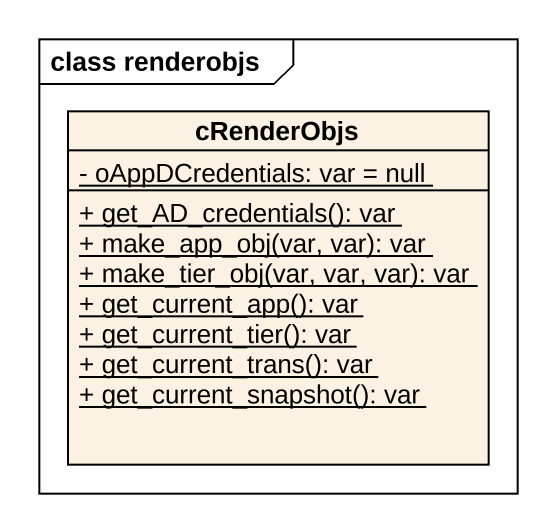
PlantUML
@startuml
mainframe class renderobjs
hide circle
hide empty members
skinparam classAttributeIconSize 0
class cRenderObjs {
  {static} - oAppDCredentials: var = null
  {static} + get_AD_credentials(): var
  {static} + make_app_obj(var, var): var
  {static} + make_tier_obj(var, var, var): var
  {static} + get_current_app(): var
  {static} + get_current_tier(): var
  {static} + get_current_trans(): var
  {static} + get_current_snapshot(): var
}
@enduml
